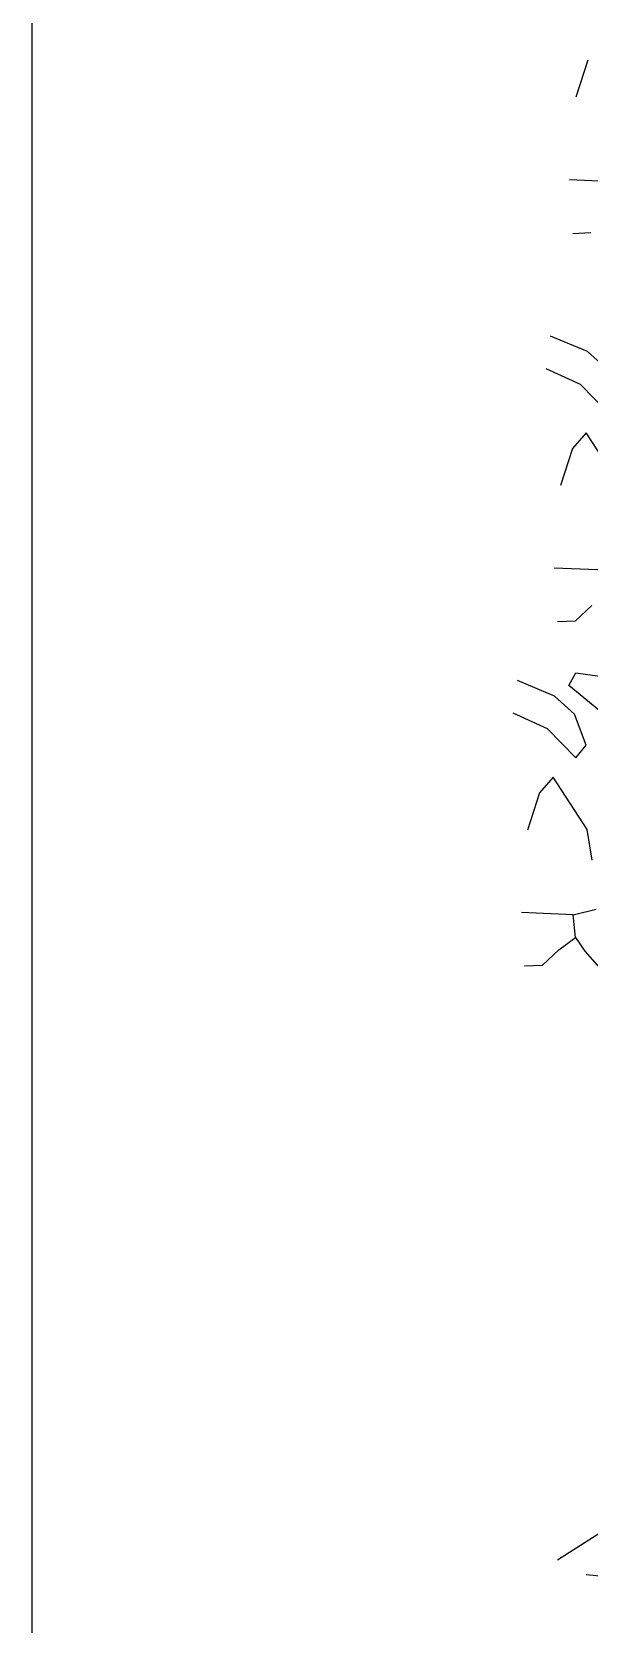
# Model space of a CAD drawing. Header units: inches. Extents: x 2960 to 8891, y 1487 to 4457.
# Drawn here: x 7759 to 7813.7, y 2255.1 to 2411.6 of the extents above; entities that cross this region are included whole.
import ezdxf

# ---------------------------------------------------------------- set-up
doc = ezdxf.new("R2010")
doc.units = ezdxf.units.IN
doc.header["$MEASUREMENT"] = 0
doc.layers.add('sezione 5', color=240, linetype='Continuous')
doc.layers.add('VERDE_siepe', color=96, linetype='Continuous')

msp = doc.modelspace()

# ---------------------------------------------------------------- linework, layer by layer
at = {"layer": 'sezione 5'}
msp.add_lwpolyline([(7759.02, 2517.27), (7759.02, 2093.59), (8759.94, 2093.59), (8759.94, 2517.27)], close=True, dxfattribs=at)
at = {"layer": 'VERDE_siepe'}
for p, q in [((7813.62, 2408.83), (7812.44, 2405.19)), ((7816.94, 2396.86), (7811.83, 2397.08)), ((7812.15, 2391.82), (7813.92, 2391.9)), ((7813.58, 2380.21), (7809.94, 2381.73)), ((7815.56, 2378.43), (7813.58, 2380.21)), ((7809.48, 2378.55), (7812.86, 2377.01)), ((7812.86, 2377.01), (7815.68, 2374.13)), ((7813.47, 2372.22), (7812.12, 2370.68)), ((7816.81, 2367.09), (7813.47, 2372.22)), ((7812.12, 2370.68), (7810.94, 2367.04)), ((7815.43, 2358.71), (7810.33, 2358.93)), ((7812.41, 2353.75), (7814.01, 2355.25)), ((7810.65, 2353.67), (7812.41, 2353.75)), ((7810.34, 2346.35), (7806.7, 2347.88)), ((7811.76, 2347.39), (7812.45, 2348.64)), ((7815.46, 2344.35), (7811.76, 2347.39)), ((7812.45, 2348.64), (7818.81, 2347.72)), ((7812.32, 2344.57), (7810.34, 2346.35)), ((7806.24, 2344.7), (7809.62, 2343.15)), ((7813.45, 2341.51), (7812.32, 2344.57)), ((7809.62, 2343.15), (7812.44, 2340.27)), ((7812.44, 2340.27), (7813.45, 2341.51)), ((7810.23, 2338.36), (7808.88, 2336.82)), ((7813.57, 2333.23), (7810.23, 2338.36)), ((7808.88, 2336.82), (7807.7, 2333.18)), ((7814.03, 2330.21), (7813.57, 2333.23)), ((7812.19, 2324.85), (7807.09, 2325.07)), ((7812.19, 2324.85), (7814.45, 2325.39)), ((7812.41, 2322.61), (7812.19, 2324.85)), ((7810.76, 2321.4), (7812.41, 2322.61)), ((7812.41, 2322.61), (7813.32, 2321.29)), ((7809.17, 2319.89), (7810.76, 2321.4)), ((7813.32, 2321.29), (7815.02, 2319.33)), ((7807.41, 2319.82), (7809.17, 2319.89)), ((7817.2, 2265.62), (7810.63, 2261.43)), ((7813.45, 2260.03), (7818.85, 2259.48))]:
    msp.add_line(p, q, dxfattribs=at)

doc.saveas('drawing.dxf')
